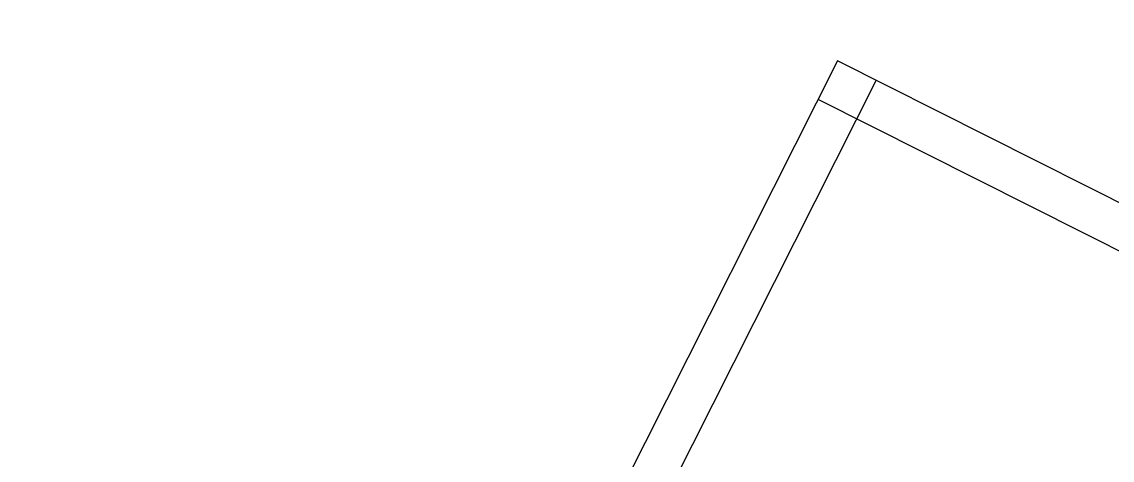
# Model space of a CAD drawing. Header units: metres. Extents: x 0 to 547597, y 0 to 1844684.
# Drawn here: x 543434.206 to 543436.734, y 1844546.964 to 1844547.982 of the extents above; entities that cross this region are included whole.
import ezdxf

# ---------------------------------------------------------------- set-up
doc = ezdxf.new("R2010")
doc.units = ezdxf.units.M
doc.layers.add('5_Thep', color=4, linetype='Continuous')
doc.layers.add('TUONG RAO', color=61, linetype='Continuous')

# ---------------------------------------------------------------- blocks, each defined once
blk = doc.blocks.new('mb moiTQK')
at = {"layer": 'TUONG RAO'}
for p, q in [((-57.6684, -80.4325), (-57.6684, -84.5878)), ((-57.5684, -80.5325), (-57.5684, -84.5878)), ((-57.6684, -84.4878), (-56.3998, -84.4878)), ((-57.6684, -84.5878), (-56.4, -84.5878))]:
    blk.add_line(p, q, dxfattribs=at)
blk = doc.blocks.new('ACAD-DinhViTuyenDz220kV')
blk.add_circle((543470.1879, 1844560.0696), 117.5514)
at = {"layer": '5_Thep', "rotation": 243.2403583287449}
blk.add_blockref('mb moiTQK', (543485.661, 1844458.313), dxfattribs=at)

msp = doc.modelspace()

# ---------------------------------------------------------------- block references
msp.add_blockref('ACAD-DinhViTuyenDz220kV', (0, 0))

doc.saveas('drawing.dxf')
